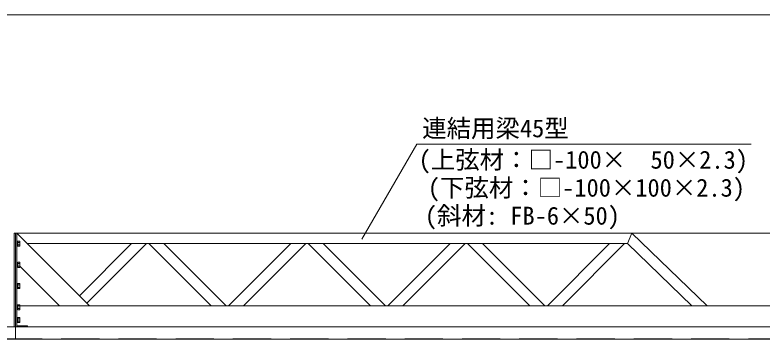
# Model space of a CAD drawing. Units: millimetres, scale not verified. Extents: x -35488 to -11338, y -17325 to 17325.
# Drawn here: x -26551 to -23029, y -9190 to -7661 of the extents above; entities that cross this region are included whole.
import ezdxf
from ezdxf.enums import TextEntityAlignment as Align

# ---------------------------------------------------------------- set-up
doc = ezdxf.new("R2010")
doc.units = ezdxf.units.MM
doc.header["$LTSCALE"] = 150
doc.linetypes.add('DASHED1', pattern=[1.8, 1.2, -0.6])
for name, color, linetype, lineweight in [('0-6_ﾎﾞﾙﾄ類', 2, 'Continuous', 18), ('0-B_寸法', 3, 'Continuous', 18), ('1-3_中間梁18', 7, 'Continuous', 18), ('1-9_文字', 7, 'Continuous', 18), ('1-B_連結用梁45', 7, 'Continuous', 18)]:
    doc.layers.add(name, color=color, linetype=linetype, lineweight=lineweight)
doc.styles.add('ＭＳ ゴシック', font='')
doc.styles.get('ＭＳ ゴシック').set_extended_font_data('MS Gothic')

msp = doc.modelspace()

# ---------------------------------------------------------------- linework, layer by layer
at = {"layer": '0-6_ﾎﾞﾙﾄ類'}
for p, q in [((-26529.5, -8733.9), (-26536.8, -8733.9)), ((-26527.8, -8729.5), (-26529.5, -8727.9)), ((-26527.8, -8750.5), (-26527.8, -8729.5)), ((-26536.8, -8739.2), (-26539.8, -8740)), ((-26536.8, -8740), (-26539.8, -8740.8)), ((-26529.5, -8746.1), (-26536.8, -8746.1)), ((-26527.8, -8750.5), (-26529.5, -8752.1)), ((-26536.8, -8839.2), (-26539.8, -8840)), ((-26536.8, -8840), (-26539.8, -8840.8)), ((-26529.5, -8833.9), (-26536.8, -8833.9)), ((-26527.8, -8829.5), (-26529.5, -8827.9)), ((-26527.8, -8850.5), (-26527.8, -8829.5)), ((-26529.5, -8846.1), (-26536.8, -8846.1)), ((-26527.8, -8850.5), (-26529.5, -8852.1)), ((-26536.8, -8939.2), (-26539.8, -8940)), ((-26536.8, -8940), (-26539.8, -8940.8)), ((-26529.5, -8933.9), (-26536.8, -8933.9)), ((-26529.5, -8946.1), (-26536.8, -8946.1)), ((-26527.8, -8929.5), (-26529.5, -8927.9)), ((-26527.8, -8950.5), (-26527.8, -8929.5)), ((-26527.8, -8950.5), (-26529.5, -8952.1)), ((-26536.8, -9039.2), (-26539.8, -9040)), ((-26536.8, -9040), (-26539.8, -9040.8)), ((-26529.5, -9033.9), (-26536.8, -9033.9)), ((-26529.5, -9046.1), (-26536.8, -9046.1)), ((-26527.8, -9029.5), (-26529.5, -9027.9)), ((-26527.8, -9050.5), (-26529.5, -9052.1)), ((-26527.8, -9050.5), (-26527.8, -9029.5)), ((-26527.8, -9089.5), (-26529.5, -9087.9)), ((-26536.8, -9099.2), (-26539.8, -9100)), ((-26536.8, -9100), (-26539.8, -9100.8)), ((-26529.5, -9093.9), (-26536.8, -9093.9)), ((-26529.5, -9106.1), (-26536.8, -9106.1)), ((-26527.8, -9110.5), (-26529.5, -9112.1)), ((-26527.8, -9110.5), (-26527.8, -9089.5))]:
    msp.add_line(p, q, dxfattribs=at)
for points in [[(-26539.8, -8729), (-26539.8, -8751), (-26542.1, -8751), (-26542.1, -8729)], [(-26539.8, -8728.6), (-26539.8, -8751.3), (-26536.8, -8751.3), (-26536.8, -8728.6)], [(-26539.8, -8829), (-26539.8, -8851), (-26542.1, -8851), (-26542.1, -8829)], [(-26539.8, -8828.7), (-26539.8, -8851.4), (-26536.8, -8851.4), (-26536.8, -8828.7)], [(-26539.8, -8929), (-26539.8, -8951), (-26542.1, -8951), (-26542.1, -8929)], [(-26539.8, -8928.6), (-26539.8, -8951.4), (-26536.8, -8951.4), (-26536.8, -8928.6)], [(-26539.8, -9029), (-26539.8, -9051), (-26542.1, -9051), (-26542.1, -9029)], [(-26539.8, -9028.6), (-26539.8, -9051.3), (-26536.8, -9051.3), (-26536.8, -9028.6)], [(-26539.8, -9089), (-26539.8, -9111), (-26542.1, -9111), (-26542.1, -9089)], [(-26539.8, -9088.6), (-26539.8, -9111.3), (-26536.8, -9111.3), (-26536.8, -9088.6)]]:
    msp.add_lwpolyline(points, close=True, dxfattribs=at)
for points in [[(-26529.5, -8727.9), (-26536.8, -8727.9), (-26536.8, -8752.1), (-26529.5, -8752.1)], [(-26529.5, -8827.9), (-26536.8, -8827.9), (-26536.8, -8852.1), (-26529.5, -8852.1)], [(-26529.5, -8927.9), (-26536.8, -8927.9), (-26536.8, -8952.1), (-26529.5, -8952.1)], [(-26529.5, -9027.9), (-26536.8, -9027.9), (-26536.8, -9052.1), (-26529.5, -9052.1)], [(-26529.5, -9087.9), (-26536.8, -9087.9), (-26536.8, -9112.1), (-26529.5, -9112.1)]]:
    msp.add_lwpolyline(points, dxfattribs=at)
for centre, radius, start, end in [((-26532.5, -8730.9), 4.29, 315, 45), ((-26539.9, -8740), 12.1, 330, 30), ((-26532.5, -8749.1), 4.29, 315, 45), ((-26532.5, -8830.9), 4.29, 315, 45), ((-26539.9, -8840), 12.1, 330, 30), ((-26532.5, -8849.1), 4.29, 315, 45), ((-26532.5, -8930.9), 4.29, 315, 45), ((-26532.5, -8949.1), 4.29, 315, 45), ((-26539.9, -8940), 12.1, 330, 30), ((-26532.5, -9030.9), 4.29, 315, 45), ((-26532.5, -9049.1), 4.29, 315, 45), ((-26539.9, -9040), 12.1, 330, 30), ((-26532.5, -9090.9), 4.29, 315, 45), ((-26532.5, -9109.1), 4.29, 315, 45), ((-26539.9, -9100), 12.1, 330, 30)]:
    msp.add_arc(centre, radius, start, end, dxfattribs=at)
at = {"layer": '0-B_寸法'}
for p, q in [((-32782.1, -7661.4), (-22114.1, -7661.4)), ((-23641.1, -8690), (-20987.1, -8690))]:
    msp.add_line(p, q, dxfattribs=at)
at = {"layer": '1-3_中間梁18', "color": 4, "linetype": 'DASHED1', "lineweight": 9}
msp.add_line((-26548.1, -9188.4), (-28348.1, -9188.4), dxfattribs=at)
at = {"layer": '1-3_中間梁18'}
for points in [[(-26554.1, -9133), (-26548.1, -9133), (-26548.1, -8690), (-26554.1, -8690)], [(-28348.1, -9190), (-26548.1, -9190), (-26548.1, -9133), (-28348.1, -9133)]]:
    msp.add_lwpolyline(points, close=True, dxfattribs=at)
at = {"layer": '1-9_文字'}
for p, q in [((-24916.2, -8719.3), (-24656.5, -8270.1)), ((-24656.5, -8270.1), (-24626.5, -8270.1)), ((-24626.5, -8270.1), (-23080, -8270.1))]:
    msp.add_line(p, q, dxfattribs=at)
at = {"layer": '1-B_連結用梁45'}
for p, q in [((-23642.1, -8690), (-26542.1, -8690)), ((-23642.1, -8690), (-23662.3, -8740)), ((-23642.1, -8690), (-23286.9, -9033)), ((-26492.1, -8740), (-23662.3, -8740)), ((-25931.4, -8740), (-26002.1, -8740)), ((-25848.7, -8740), (-25919.4, -8740)), ((-25626.4, -9033), (-25919.4, -8740)), ((-25555.7, -9033), (-25848.7, -8740)), ((-25543.7, -9033), (-25250.7, -8740)), ((-25473, -9033), (-25180, -8740)), ((-25250.7, -8740), (-25180, -8740)), ((-25097.3, -8740), (-25168, -8740)), ((-24875, -9033), (-25168, -8740)), ((-24804.3, -9033), (-25097.3, -8740)), ((-24792.3, -9033), (-24499.3, -8740)), ((-24721.6, -9033), (-24428.6, -8740)), ((-24499.3, -8740), (-24428.6, -8740)), ((-24345.9, -8740), (-24416.6, -8740)), ((-24123.6, -9033), (-24416.6, -8740)), ((-24052.9, -9033), (-24345.9, -8740)), ((-24040.9, -9033), (-23747.8, -8740)), ((-23970.1, -9033), (-23677.1, -8740)), ((-23747.8, -8740), (-23677.1, -8740)), ((-23662.3, -8740), (-23358.9, -9033)), ((-21948.1, -9033), (-26527.8, -9033)), ((-25555.7, -9033), (-25626.4, -9033)), ((-25543.7, -9033), (-25473, -9033)), ((-24804.3, -9033), (-24875, -9033)), ((-24792.3, -9033), (-24721.6, -9033)), ((-24052.9, -9033), (-24123.6, -9033)), ((-24040.9, -9033), (-23970.1, -9033))]:
    msp.add_line(p, q, dxfattribs=at)
at = {"layer": '1-B_連結用梁45', "color": 4, "linetype": 'DASHED1', "lineweight": 9}
msp.add_line((-22103.1, -9188.4), (-26548.1, -9188.4), dxfattribs=at)
at = {"layer": '1-B_連結用梁45'}
for points in [[(-26548.1, -9133), (-26542.1, -9133), (-26542.1, -8690), (-26548.1, -8690)], [(-26492.1, -9133), (-26492.1, -9127), (-26542.1, -9127), (-26542.1, -9133)]]:
    msp.add_lwpolyline(points, close=True, dxfattribs=at)
for points in [[(-26542.1, -8831.4), (-26542.1, -8690), (-26199.2, -9032.9), (-26340.6, -9032.9), (-26527.8, -8845.7)], [(-26002.1, -8740), (-26247.5, -8985.4), (-26212.1, -9020.7), (-25931.4, -8740)], [(-26542.1, -9033), (-26542.1, -9133), (-22348.1, -9133)], [(-22948.1, -9133), (-26548.1, -9133), (-26548.1, -9190), (-22948.1, -9190), (-22948.1, -9187)]]:
    msp.add_lwpolyline(points, dxfattribs=at)

# ---------------------------------------------------------------- texts
at = {"layer": '1-9_文字', "style": 'ＭＳ ゴシック'}
for s, p in [('連結用梁45型                 \u3000\u3000', (-24631, -8263.6)), ('(上弦材：□-100×  50×2.3)', (-24647.7, -8411.8)), ('(下弦材：□-100×100×2.3)', (-24604.4, -8543.8)), ('(斜材: FB-6×50)', (-24618.5, -8675.8))]:
    msp.add_text(s, height=84.46, dxfattribs=at).set_placement(p, align=Align.BOTTOM_LEFT)

doc.saveas('drawing.dxf')
